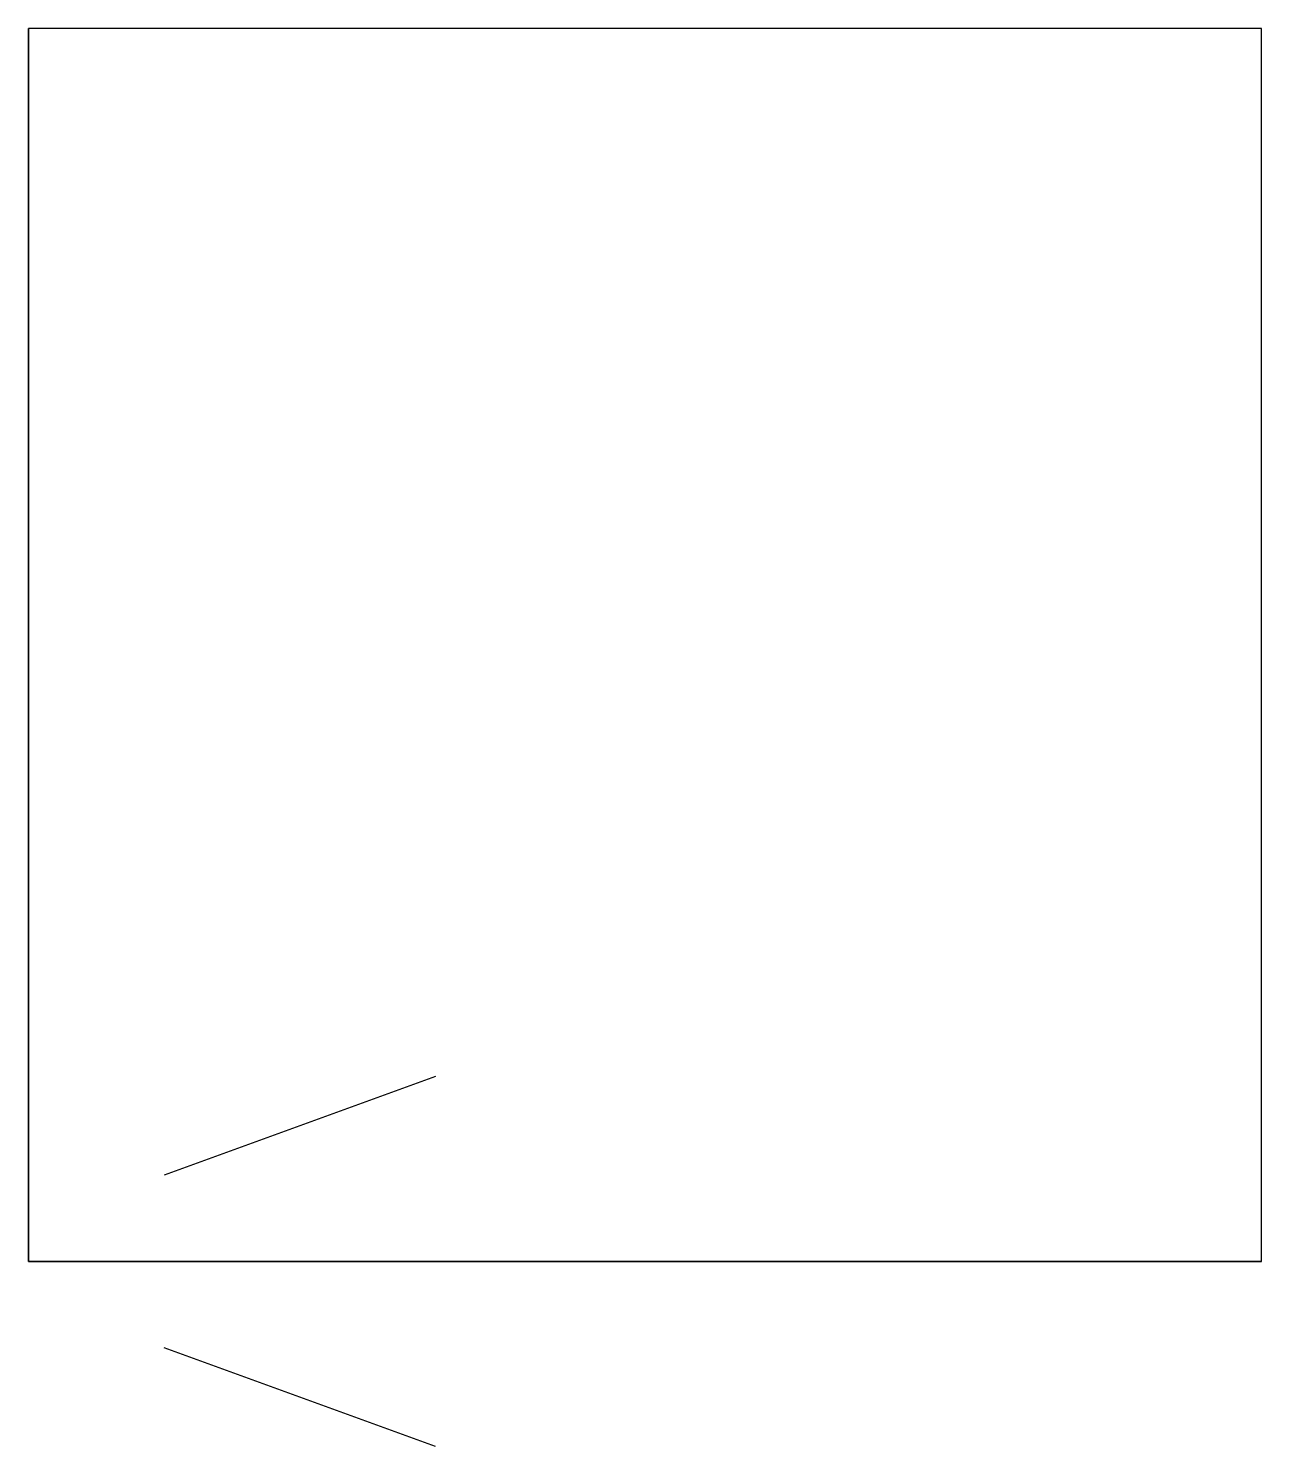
# Model space of a CAD drawing. Header units: inches. Extents: x 0 to 100, y -15 to 100.
import ezdxf

# ---------------------------------------------------------------- set-up
doc = ezdxf.new("R2010")
doc.units = ezdxf.units.IN
doc.header["$MEASUREMENT"] = 0

msp = doc.modelspace()

# ---------------------------------------------------------------- linework, layer by layer
at = {"color": 3}
for p, q in [((100, 100), (0, 100)), ((0, 100), (0, 0)), ((100, 0), (100, 100)), ((33, 15, -5), (11, 7, -22))]:
    msp.add_line(p, q, dxfattribs=at)
at = {"color": 5}
for p, q in [((0, 0, 100), (0, 100, 100)), ((0, 100, 100), (0, 100)), ((0, 100), (0, 0)), ((0, 0), (0, 0, 100))]:
    msp.add_line(p, q, dxfattribs=at)
msp.add_line((33, 15, 5), (11, 7, 22))
at = {"color": 240, "true_color": 0xed1f24}
for p, q in [((0, 0), (100, 0)), ((0, 0), (100, 0)), ((100, 0, 100), (0, 0, 100)), ((0, 0, 100), (0, 0)), ((100, 0), (100, 0, 100))]:
    msp.add_line(p, q, dxfattribs=at)
at = {"color": 1}
msp.add_line((33, -15, 5), (11, -7, 22), dxfattribs=at)

doc.saveas('drawing.dxf')
